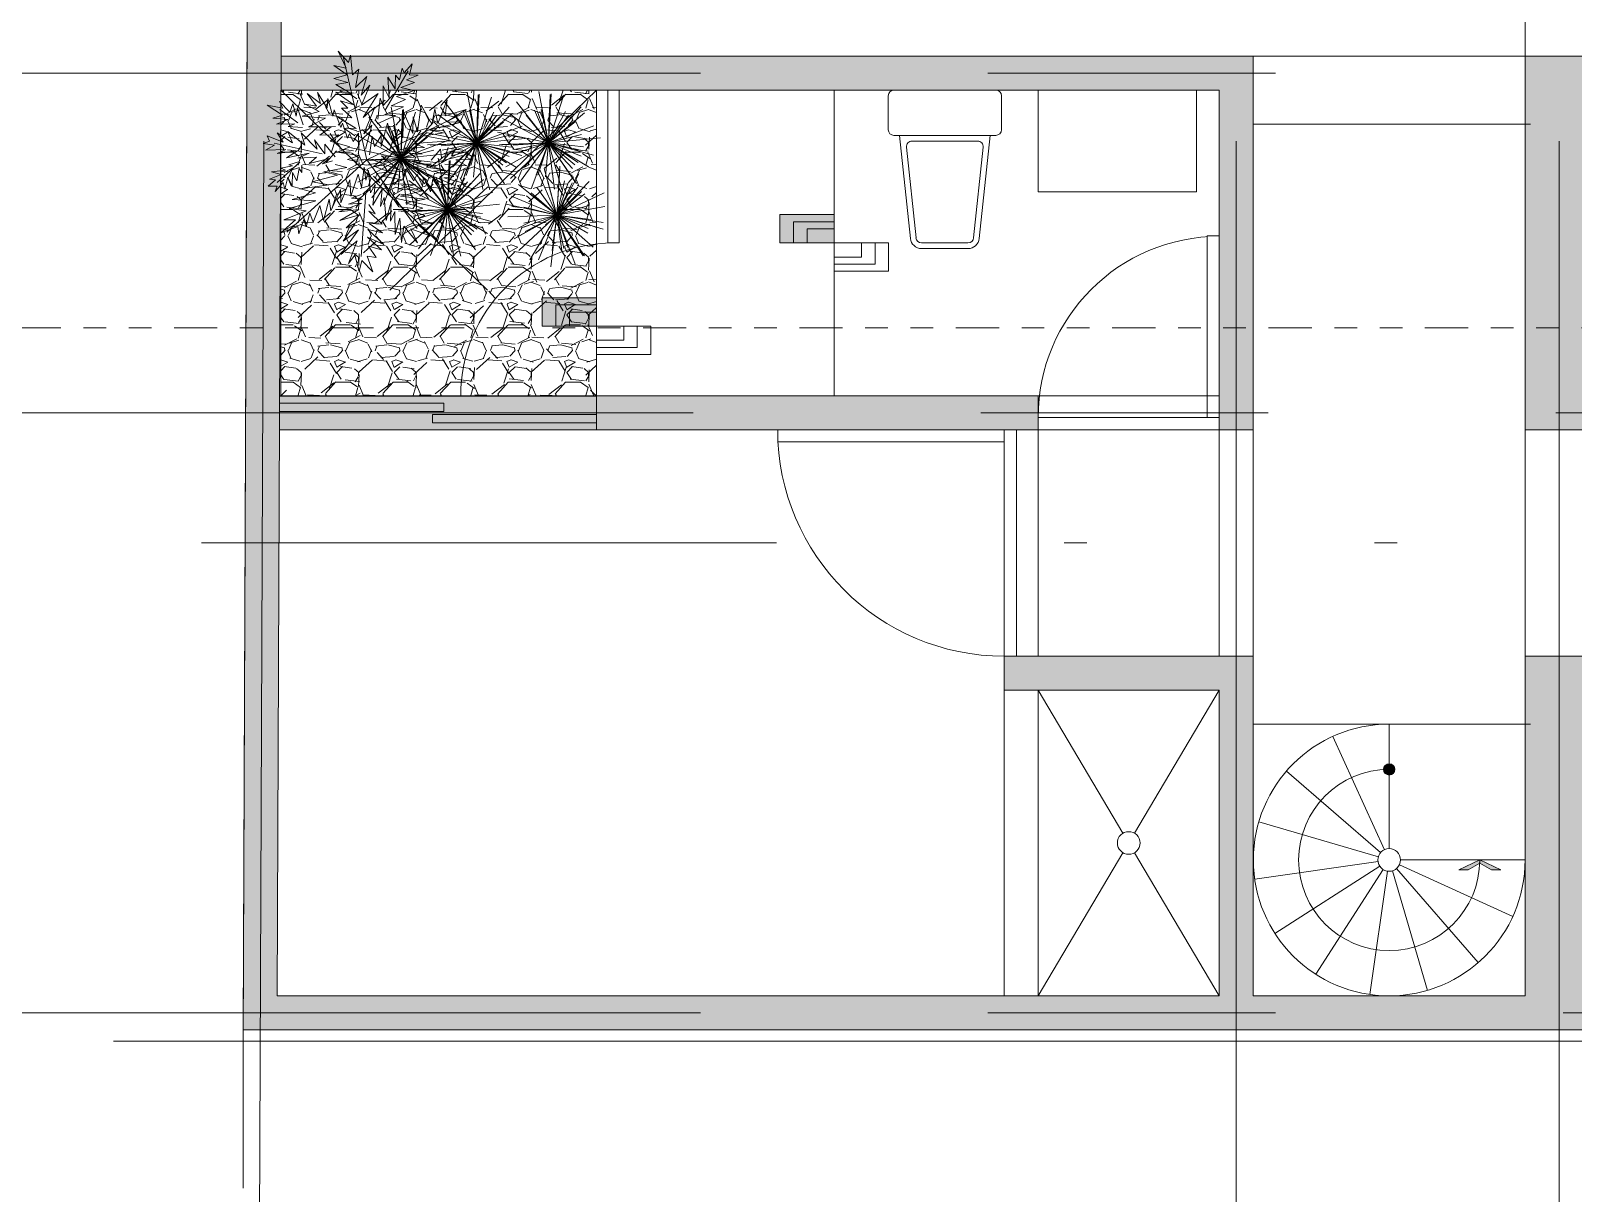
# Model space of a CAD drawing. Header units: metres. Extents: x -54 to 264, y -14 to 31.
# Drawn here: x -0.94 to 5.87, y -0.67 to 4.46 of the extents above; entities that cross this region are included whole.
import ezdxf
from ezdxf.enums import TextEntityAlignment as Align

# ---------------------------------------------------------------- set-up
doc = ezdxf.new("R2010")
doc.units = ezdxf.units.M
doc.header["$LTSCALE"] = 0.001
for name, pattern in [('CENTERX2', [101.6, 63.5, -12.7, 12.7, -12.7]), ('DIVIDEX2', [63.5, 25.4, -12.7, 0, -12.7, 0, -12.7]), ('HIDDENX2', [19.05, 12.7, -6.35])]:
    doc.linetypes.add(name, pattern=pattern)
doc.layers.get('0').update_dxf_attribs({"lineweight": 13, "true_color": 0x000000})
for name, color, linetype, lineweight, true_color in [('JACH-Anotaciones-Cambios deNivelPiso', 7, 'Continuous', 13, 0x000000), ('JACH-Anotaciones-Cambios deNivelPiso @ 0.05', 7, 'Continuous', 13, 0x000000), ('JACH-Anotaciones-Cambios deNivelPiso @ 0.075', 7, 'Continuous', 13, 0x000000), ('JACH-Anotaciones-Cambios deNivelPiso @ 0.1', 7, 'Continuous', 13, 0x000000), ('Jach-Anotaciones-Hatch-Lum100%', 7, 'Continuous', 13, 0x000000), ('Jach-Anotaciones-Hatch-Lum50%', 9, 'Continuous', 13, 0x808080), ('Jach-Anotaciones-Hatch-Lum80%', 250, 'Continuous', 13, 0x333333), ('JACH-Anotaciones-Lineas-CORTE', 7, 'DIVIDEX2', 18, 0x000000), ('JACH-Anotaciones-Lineas-CORTE @ 0.075', 7, 'DIVIDEX2', 18, 0x000000), ('JACH-Anotaciones-Lineas-EJES', 7, 'CENTERX2', 9, 0x666666), ('JACH-Anotaciones-Textos-Lum100%', 7, 'Continuous', 13, 0x000000), ('JACH-Arq-Lineas-Piso', 7, 'Continuous', 13, 0x1a1a1a), ('JACH-Arq-Lineas-Proyeccion', 250, 'HIDDENX2', 13, 0x333333), ('JACH-Arq-Líneas-ProyeccionCerramientos', 7, 'HIDDENX2', 13, 0x000000), ('JACH-Arq-Mobiliario01-', 250, 'Continuous', 9, 0x333333), ('JACH-Arq-Puertas01-', 7, 'Continuous', 13, 0x404040), ('JACH-Arq-Ventanas-BajasyPisoTecho', 7, 'Continuous', 13, 0x404040), ('JACH-ArqPaisaje-Vegetación', 7, 'Continuous', 13, 0x999999)]:
    doc.layers.add(name, color=color, linetype=linetype, lineweight=lineweight, true_color=true_color)
doc.layers.add('JACH-Arq-Muros01-Carga', color=3, linetype='Continuous', lineweight=25)
doc.styles.add('01c-Arial-JACH(3mm)', font='arial.ttf', dxfattribs={"height": 3})

# ---------------------------------------------------------------- blocks, each defined once
blk = doc.blocks.new('A$C274B7A8C')
for p, q in [((0.025, 0.7), (0.475, 0.7)), ((0, 0.525), (0, 0.675)), ((0.5, 0.675), (0.5, 0.525)), ((0.475, 0.5), (0.025, 0.5)), ((0.05, 0.5), (0.0979, 0.0448)), ((0.4021, 0.0448), (0.45, 0.5)), ((0.0807, 0.4474), (0.1228, 0.0474)), ((0.1055, 0.475), (0.3945, 0.475)), ((0.3772, 0.0474), (0.4193, 0.4474)), ((0.1476, 0.025), (0.3524, 0.025)), ((0.1476, 0), (0.3524, 0))]:
    blk.add_line(p, q)
for centre, radius, start, end in [((0.025, 0.675), 0.025, 90, 180), ((0.475, 0.675), 0.025, 0, 90), ((0.025, 0.525), 0.025, 180, 270), ((0.475, 0.525), 0.025, 270, 0), ((0.1055, 0.45), 0.025, 90, 186.00901), ((0.3945, 0.45), 0.025, 353.99099, 90), ((0.1476, 0.05), 0.05, 186.00901, 270), ((0.1476, 0.05), 0.025, 186.00901, 270), ((0.3524, 0.05), 0.025, 270, 353.99099), ((0.3524, 0.05), 0.05, 270, 353.99099)]:
    blk.add_arc(centre, radius, start, end)
blk = doc.blocks.new('*U162')
at = {"lineweight": 0}
blk.add_arc((-1.975, -1), 1, 360, 90, dxfattribs=at)
at = {"layer": 'Jach-Anotaciones-Hatch-Lum50%'}
blk.add_lwpolyline([(-1.975, -1.054), (-0.975, -1.054), (-0.975, -1), (-1.975, -1)], close=True, dxfattribs=at)
at = {"lineweight": 30}
blk.add_wipeout([(-1.921, -1), (-1.921, 0), (-1.975, 0), (-1.975, -1)], dxfattribs=at)
blk.add_lwpolyline([(-1.921, -1), (-1.921, 0), (-1.975, 0), (-1.975, -1)], close=True)
blk = doc.blocks.new('*U73')
at = {"lineweight": 0}
blk.add_arc((-0.075, 0), 0.8, 180, 270, dxfattribs=at)
at = {"layer": 'Jach-Anotaciones-Hatch-Lum50%'}
blk.add_lwpolyline([(-0.021, 0), (-0.021, -0.8), (-0.075, -0.8), (-0.075, 0)], close=True, dxfattribs=at)
at = {"lineweight": 30}
blk.add_wipeout([(-0.075, -0.054), (-0.8774, -0.054), (-0.8774, 0), (-0.075, 0)], dxfattribs=at)
blk.add_lwpolyline([(-0.075, -0.054), (-0.8774, -0.054), (-0.8774, 0), (-0.075, 0)], close=True)
blk = doc.blocks.new('*U163')
at = {"layer": 'JACH-Arq-Lineas-Piso', "lineweight": 0, "ltscale": 100}
blk.add_lwpolyline([(0, -0.275), (0, 0.275)], dxfattribs=at)
blk = doc.blocks.new('*U164')
at = {"layer": 'JACH-Arq-Lineas-Piso', "color": 0, "linetype": 'ByBlock', "lineweight": -2, "transparency": 16777216}
blk.add_blockref('*U163', (5.1505, 1.125), dxfattribs=at)
for p, rotation in [((5.0155, 1.0956), 24.54545454545453), ((4.9049, 1.0128), 49.09090909090908), ((4.8387, 0.8916), 73.63636363636364), ((4.8288, 0.7537), 98.18181818181817), ((4.8771, 0.6243), 122.7272727272727), ((4.9748, 0.5266), 147.2727272727273), ((5.1042, 0.4783), 171.8181818181818), ((5.2421, 0.4882), 196.3636363636363), ((5.3633, 0.5544), 220.9090909090909), ((5.4461, 0.665), 245.4545454545454), ((5.4755, 0.8), 270)]:
    blk.add_blockref('*U163', p, dxfattribs=dict(at, rotation=rotation))
blk = doc.blocks.new('A$Cc30910b3')
at = {"linetype": 'HIDDENX2', "lineweight": 0, "ltscale": 100}
h = blk.add_hatch(color=256, dxfattribs=at)
h.dxf.hatch_style = 1
h.paths.add_polyline_path([(-0.4, 0), (-0.4932, -0.0442), (-0.4511, -0.0442), (-0.4, -0.0147)])
h = blk.add_hatch(color=256, dxfattribs=at)
h.dxf.hatch_style = 1
h.paths.add_polyline_path([(-0.4, 0), (-0.3068, -0.0442), (-0.3489, -0.0442), (-0.4, -0.0147)])
for points in [[(-0.4, 0), (-0.4932, -0.0442), (-0.4511, -0.0442), (-0.4, -0.0147)], [(-0.4, 0), (-0.3068, -0.0442), (-0.3489, -0.0442), (-0.4, -0.0147)]]:
    blk.add_lwpolyline(points, close=True, dxfattribs=at)
at = {"lineweight": 0, "ltscale": 100}
blk.add_arc((0, 0), 0.4, 180, 90, dxfattribs=at)
blk = doc.blocks.new('*U127')
at = {"lineweight": 0, "ltscale": 100}
h = blk.add_hatch(color=256, dxfattribs=at)
h.dxf.hatch_style = 1
h.paths.add_polyline_path([(0, 0), (0, -1.25), (2.4, -1.25), (2.4, 0)])
for points in [[(-2.4, 1.25), (-2.4, 0), (0, 0), (0, 1.25)], [(0, 0), (0, -1.25), (2.4, -1.25), (2.4, 0)]]:
    blk.add_lwpolyline(points, close=True, dxfattribs=at)
blk = doc.blocks.new('*U384')
at = {"layer": 'JACH-Anotaciones-Cambios deNivelPiso @ 0.05', "xscale": 0.05, "yscale": 0.05, "zscale": 0.05, "rotation": 180}
blk.add_blockref('*U127', (2.6105, 3.525), dxfattribs=at)
at = {"layer": 'JACH-Anotaciones-Cambios deNivelPiso @ 0.075', "xscale": 0.075, "yscale": 0.075, "zscale": 0.075, "rotation": 180}
blk.add_blockref('*U127', (2.6105, 3.525), dxfattribs=at)
at = {"layer": 'JACH-Anotaciones-Cambios deNivelPiso @ 0.1', "xscale": 0.1, "yscale": 0.1, "zscale": 0.1, "rotation": 180}
blk.add_blockref('*U127', (2.6105, 3.525), dxfattribs=at)
blk = doc.blocks.new('*U385')
at = {"layer": 'JACH-Anotaciones-Cambios deNivelPiso @ 0.05', "xscale": 0.05, "yscale": 0.05, "zscale": 0.05, "rotation": 180}
blk.add_blockref('*U127', (1.5605, 3.1573), dxfattribs=at)
at = {"layer": 'JACH-Anotaciones-Cambios deNivelPiso @ 0.075', "xscale": 0.075, "yscale": 0.075, "zscale": 0.075, "rotation": 180}
blk.add_blockref('*U127', (1.5605, 3.1573), dxfattribs=at)
at = {"layer": 'JACH-Anotaciones-Cambios deNivelPiso @ 0.1', "xscale": 0.1, "yscale": 0.1, "zscale": 0.1, "rotation": 180}
blk.add_blockref('*U127', (1.5605, 3.1573), dxfattribs=at)
blk = doc.blocks.new('A$C6CAA186E')
at = {"color": 0}
for p, q in [((0.588, 1.732), (0.65, 1.601)), ((0.67, 1.644), (0.588, 1.732)), ((0.686, 1.703), (0.67, 1.644)), ((0.7, 1.547), (0.686, 1.703)), ((0.553, 1.62), (0.658, 1.547)), ((0.65, 1.601), (0.553, 1.62)), ((0.812, 0.88), (0.627, 1.691)), ((0.751, 1.593), (0.7, 1.547)), ((0.723, 1.447), (0.751, 1.593)), ((0.956, 1.271), (1.137, 1.578)), ((1.069, 1.507), (1.09, 1.6)), ((1.09, 1.6), (1.106, 1.562)), ((1.106, 1.562), (1.169, 1.633)), ((1.169, 1.633), (1.148, 1.547)), ((0.658, 1.547), (0.555, 1.519)), ((0.555, 1.519), (0.663, 1.488)), ((0.663, 1.488), (0.569, 1.471)), ((0.569, 1.471), (0.692, 1.398)), ((0.812, 1.535), (0.723, 1.447)), ((0.768, 1.389), (0.812, 1.535)), ((0.836, 1.466), (0.768, 1.389)), ((0.77, 1.309), (0.836, 1.466)), ((0.941, 1.302), (0.941, 1.462)), ((0.941, 1.462), (0.988, 1.366)), ((0.988, 1.366), (0.978, 1.528)), ((0.978, 1.528), (1.035, 1.437)), ((1.035, 1.437), (1.037, 1.544)), ((1.037, 1.544), (1.069, 1.507)), ((1.187, 1.488), (1.081, 1.448)), ((1.217, 1.544), (1.124, 1.508)), ((1.124, 1.508), (1.187, 1.488)), ((1.148, 1.547), (1.217, 1.544)), ((0.128, 1.337), (0.209, 1.255)), ((0.154, 1.285), (0.128, 1.337)), ((0.345, 1.401), (0.417, 1.302)), ((0.448, 1.323), (0.345, 1.401)), ((0.501, 1.286), (0.425, 1.409)), ((0.425, 1.409), (0.448, 1.323)), ((0.506, 1.362), (0.501, 1.286)), ((0.547, 1.224), (0.506, 1.362)), ((0.57, 1.412), (0.711, 1.312)), ((0.692, 1.398), (0.57, 1.412)), ((0.607, 1.343), (0.663, 1.286)), ((0.711, 1.312), (0.607, 1.343)), ((0.901, 1.402), (0.77, 1.309)), ((0.783, 1.213), (0.901, 1.402)), ((0.899, 1.2), (0.918, 1.365)), ((0.918, 1.365), (0.941, 1.302)), ((1.116, 1.354), (1.004, 1.304)), ((1.184, 1.425), (1.046, 1.378)), ((1.046, 1.378), (1.116, 1.354)), ((1.081, 1.448), (1.184, 1.425)), ((1.443, 1.351), (1.371, 1.166)), ((1.428, 1.226), (1.443, 1.351)), ((0.031, 1.31), (0.154, 1.285)), ((0.151, 1.231), (0.031, 1.31)), ((0.076, 1.208), (0.151, 1.231)), ((0.27, 1.17), (0.129, 1.274)), ((0.209, 1.255), (0.233, 1.319)), ((0.233, 1.319), (0.258, 1.222)), ((0.258, 1.222), (0.268, 1.288)), ((0.268, 1.288), (0.313, 1.154)), ((0.439, 1.26), (0.305, 1.223)), ((0.305, 1.223), (0.488, 1.206)), ((0.33, 1.317), (0.439, 1.26)), ((0.417, 1.302), (0.33, 1.317)), ((0.556, 1.273), (0.547, 1.224)), ((0.608, 1.135), (0.556, 1.273)), ((0.585, 1.215), (0.73, 1.127)), ((0.696, 1.211), (0.585, 1.215)), ((0.663, 1.286), (0.615, 1.285)), ((0.615, 1.285), (0.696, 1.211)), ((0.876, 1.294), (0.783, 1.213)), ((0.79, 1.084), (0.876, 1.294)), ((0.812, 0.88), (1.563, 1.24)), ((1.039, 1.229), (0.895, 1.162)), ((1.101, 1.295), (0.953, 1.237)), ((0.953, 1.237), (1.039, 1.229)), ((1.004, 1.304), (1.101, 1.295)), ((1.102, 1.257), (1.095, 1.053)), ((1.175, 1.088), (1.102, 1.257)), ((1.178, 1.217), (1.175, 1.088)), ((1.212, 1.1), (1.178, 1.217)), ((1.239, 1.309), (1.212, 1.1)), ((1.322, 1.161), (1.239, 1.309)), ((1.347, 1.279), (1.322, 1.161)), ((1.371, 1.166), (1.347, 1.279)), ((1.594, 1.274), (1.428, 1.226)), ((1.44, 1.178), (1.594, 1.274)), ((0.194, 1.196), (0.076, 1.208)), ((0.104, 1.16), (0.194, 1.196)), ((0.249, 1.163), (0.104, 1.16)), ((0.229, 1.013), (0.11, 1.091)), ((0.11, 1.091), (0.156, 1.018)), ((0.192, 1.103), (0.229, 1.013)), ((0.326, 0.994), (0.192, 1.103)), ((0.195, 1.141), (0.249, 1.163)), ((0.307, 1.133), (0.195, 1.141)), ((0.297, 1.091), (0.326, 0.994)), ((0.424, 0.965), (0.297, 1.091)), ((0.488, 1.206), (0.355, 1.14)), ((0.355, 1.14), (0.532, 1.138)), ((0.532, 1.138), (0.443, 1.073)), ((0.622, 1.167), (0.608, 1.135)), ((0.662, 1.05), (0.622, 1.167)), ((0.73, 1.127), (0.633, 1.129)), ((0.633, 1.129), (0.72, 1.068)), ((0.747, 1.09), (0.705, 1.024)), ((0.75, 0.976), (0.747, 1.09)), ((0.853, 1.151), (0.79, 1.084)), ((0.803, 0.963), (0.853, 1.151)), ((0.975, 1.168), (0.926, 0.986)), ((1.021, 1.009), (0.975, 1.168)), ((1.062, 1.122), (1.021, 1.009)), ((1.095, 1.053), (1.062, 1.122)), ((1.265, 1.069), (1.414, 1.093)), ((1.298, 1.116), (1.558, 1.176)), ((1.414, 1.093), (1.298, 1.116)), ((1.558, 1.176), (1.44, 1.178)), ((0.048, 1.026), (0, 1.009)), ((0, 1.009), (0.087, 0.996)), ((0.087, 0.996), (0.018, 0.956)), ((0.03, 1.068), (0.048, 1.026)), ((0.156, 1.018), (0.03, 1.068)), ((0.463, 0.928), (0.086, 1.01)), ((0.484, 0.928), (0.401, 1.038)), ((0.401, 1.038), (0.424, 0.965)), ((0.443, 1.073), (0.592, 1.076)), ((0.482, 1.004), (0.484, 0.928)), ((0.564, 0.903), (0.482, 1.004)), ((0.592, 1.076), (0.524, 1.026)), ((0.524, 1.026), (0.68, 0.981)), ((0.68, 0.981), (0.58, 0.941)), ((0.678, 1.088), (0.662, 1.05)), ((0.705, 1.024), (0.678, 1.088)), ((0.855, 1.065), (0.835, 0.919)), ((0.872, 0.985), (0.855, 1.065)), ((0.925, 1.072), (0.872, 0.985)), ((0.926, 0.986), (0.925, 1.072)), ((1.103, 0.973), (1.267, 0.977)), ((1.248, 0.924), (1.103, 0.973)), ((1.183, 1.009), (1.475, 1.029)), ((1.267, 0.977), (1.183, 1.009)), ((1.475, 1.029), (1.265, 1.069)), ((0.018, 0.956), (0.178, 0.96)), ((0.287, 0.861), (0.108, 0.702)), ((0.178, 0.96), (0.109, 0.931)), ((0.109, 0.931), (0.268, 0.951)), ((0.268, 0.951), (0.183, 0.895)), ((0.183, 0.895), (0.359, 0.932)), ((0.812, 0.88), (0.185, 0.312)), ((0.277, 0.865), (0.201, 0.842)), ((0.359, 0.932), (0.27, 0.892)), ((0.27, 0.892), (0.419, 0.9)), ((0.419, 0.9), (0.361, 0.852)), ((0.361, 0.852), (0.516, 0.891)), ((0.516, 0.891), (0.464, 0.848)), ((0.464, 0.848), (0.544, 0.871)), ((0.58, 0.941), (0.755, 0.913)), ((0.755, 0.913), (0.661, 0.884)), ((0.661, 0.884), (0.756, 0.861)), ((0.812, 0.88), (1.207, 0.34)), ((0.853, 0.884), (1.063, 0.802)), ((0.928, 0.911), (1.071, 0.899)), ((1.063, 0.802), (0.928, 0.911)), ((1.011, 0.946), (1.248, 0.924)), ((1.071, 0.899), (1.011, 0.946)), ((1.072, 0.867), (1.244, 0.871)), ((1.244, 0.871), (1.197, 0.847)), ((1.197, 0.847), (1.319, 0.849)), ((1.319, 0.849), (1.281, 0.823)), ((1.318, 0.877), (1.392, 0.965)), ((1.36, 0.861), (1.563, 0.914)), ((1.392, 0.965), (1.398, 0.895)), ((1.398, 0.895), (1.504, 0.956)), ((1.504, 0.956), (1.477, 0.912)), ((1.477, 0.912), (1.615, 0.948)), ((1.629, 0.883), (1.511, 0.881)), ((1.511, 0.881), (1.597, 0.834)), ((1.615, 0.948), (1.591, 0.904)), ((1.591, 0.904), (1.629, 0.883)), ((0.14, 0.765), (0.048, 0.728)), ((0.048, 0.728), (0.097, 0.722)), ((0.175, 0.8), (0.064, 0.787)), ((0.064, 0.787), (0.14, 0.765)), ((0.229, 0.832), (0.139, 0.814)), ((0.139, 0.814), (0.175, 0.8)), ((0.168, 0.65), (0.193, 0.745)), ((0.193, 0.745), (0.226, 0.677)), ((0.201, 0.842), (0.229, 0.832)), ((0.226, 0.677), (0.23, 0.78)), ((0.23, 0.78), (0.263, 0.715)), ((0.263, 0.715), (0.282, 0.813)), ((0.282, 0.813), (0.304, 0.781)), ((0.304, 0.781), (0.302, 0.838)), ((0.584, 0.76), (0.385, 0.707)), ((0.656, 0.821), (0.476, 0.785)), ((0.476, 0.785), (0.584, 0.76)), ((0.565, 0.844), (0.656, 0.821)), ((0.688, 0.596), (0.744, 0.768)), ((0.744, 0.768), (0.771, 0.663)), ((0.771, 0.663), (0.791, 0.823)), ((0.791, 0.823), (0.804, 0.721)), ((0.804, 0.721), (0.827, 0.797)), ((0.827, 0.797), (0.842, 0.62)), ((0.875, 0.829), (0.94, 0.837)), ((1.021, 0.774), (0.875, 0.829)), ((0.925, 0.751), (1.021, 0.774)), ((1.096, 0.723), (0.925, 0.751)), ((1.102, 0.754), (1.094, 0.813)), ((1.122, 0.809), (1.102, 0.754)), ((1.183, 0.714), (1.122, 0.809)), ((1.132, 0.835), (1.505, 0.679)), ((1.209, 0.767), (1.183, 0.714)), ((1.249, 0.673), (1.209, 0.767)), ((1.258, 0.743), (1.249, 0.673)), ((1.313, 0.63), (1.258, 0.743)), ((1.281, 0.823), (1.427, 0.799)), ((1.332, 0.728), (1.313, 0.63)), ((1.392, 0.643), (1.332, 0.728)), ((1.427, 0.799), (1.337, 0.791)), ((1.337, 0.791), (1.497, 0.748)), ((1.497, 0.748), (1.418, 0.74)), ((1.418, 0.74), (1.596, 0.691)), ((1.597, 0.834), (1.426, 0.847)), ((0.097, 0.722), (0.039, 0.673)), ((0.039, 0.673), (0.108, 0.674)), ((0.094, 0.632), (0.156, 0.703)), ((0.108, 0.674), (0.094, 0.632)), ((0.156, 0.703), (0.168, 0.65)), ((0.41, 0.622), (0.228, 0.569)), ((0.514, 0.683), (0.292, 0.653)), ((0.292, 0.653), (0.41, 0.622)), ((0.385, 0.707), (0.514, 0.683)), ((0.531, 0.481), (0.607, 0.647)), ((0.607, 0.647), (0.61, 0.542)), ((0.61, 0.542), (0.679, 0.724)), ((0.679, 0.724), (0.688, 0.596)), ((0.768, 0.608), (0.693, 0.579)), ((0.806, 0.62), (0.768, 0.122)), ((0.842, 0.62), (0.878, 0.686)), ((0.878, 0.686), (0.86, 0.524)), ((0.86, 0.524), (0.934, 0.65)), ((0.934, 0.65), (0.92, 0.515)), ((1.002, 0.693), (1.096, 0.723)), ((1.194, 0.687), (1.002, 0.693)), ((1.062, 0.652), (1.194, 0.687)), ((1.26, 0.64), (1.062, 0.652)), ((1.078, 0.594), (1.26, 0.64)), ((1.408, 0.691), (1.392, 0.643)), ((1.479, 0.613), (1.408, 0.691)), ((1.457, 0.661), (1.479, 0.613)), ((1.576, 0.626), (1.457, 0.661)), ((1.596, 0.691), (1.526, 0.679)), ((1.526, 0.679), (1.576, 0.626)), ((0.412, 0.559), (0.204, 0.499)), ((0.204, 0.499), (0.337, 0.481)), ((0.228, 0.569), (0.412, 0.559)), ((0.392, 0.392), (0.444, 0.521)), ((0.444, 0.521), (0.474, 0.404)), ((0.474, 0.404), (0.516, 0.571)), ((0.516, 0.571), (0.531, 0.481)), ((0.774, 0.539), (0.594, 0.472)), ((0.594, 0.472), (0.75, 0.49)), ((0.75, 0.49), (0.602, 0.403)), ((0.78, 0.571), (0.669, 0.533)), ((0.669, 0.533), (0.774, 0.539)), ((0.693, 0.579), (0.78, 0.571)), ((0.879, 0.455), (0.829, 0.53)), ((0.92, 0.515), (0.95, 0.585)), ((0.95, 0.585), (0.964, 0.404)), ((0.964, 0.404), (1.005, 0.55)), ((1.005, 0.55), (0.998, 0.399)), ((1.272, 0.571), (1.078, 0.594)), ((1.117, 0.542), (1.272, 0.571)), ((1.252, 0.501), (1.117, 0.542)), ((1.171, 0.478), (1.252, 0.501)), ((0.253, 0.41), (0.139, 0.307)), ((0.337, 0.481), (0.162, 0.408)), ((0.162, 0.408), (0.253, 0.41)), ((0.278, 0.299), (0.318, 0.411)), ((0.318, 0.411), (0.336, 0.353)), ((0.336, 0.353), (0.365, 0.461)), ((0.365, 0.461), (0.392, 0.392)), ((0.602, 0.403), (0.755, 0.448)), ((0.718, 0.378), (0.627, 0.241)), ((0.755, 0.448), (0.65, 0.345)), ((0.65, 0.345), (0.718, 0.378)), ((0.933, 0.376), (0.83, 0.477)), ((0.83, 0.477), (0.879, 0.455)), ((0.832, 0.38), (0.933, 0.376)), ((0.935, 0.307), (0.832, 0.38)), ((0.998, 0.399), (1.032, 0.475)), ((1.032, 0.475), (1.036, 0.294)), ((1.036, 0.294), (1.071, 0.423)), ((1.071, 0.423), (1.086, 0.23)), ((1.268, 0.442), (1.171, 0.478)), ((1.21, 0.42), (1.268, 0.442)), ((1.329, 0.38), (1.21, 0.42)), ((1.217, 0.372), (1.329, 0.38)), ((1.31, 0.283), (1.217, 0.372)), ((0.139, 0.307), (0.271, 0.358)), ((0.271, 0.358), (0.278, 0.299)), ((0.747, 0.33), (0.608, 0.136)), ((0.608, 0.136), (0.738, 0.244)), ((0.627, 0.241), (0.747, 0.33)), ((0.738, 0.244), (0.668, 0.067)), ((0.817, 0.273), (0.947, 0.216)), ((0.927, 0.174), (0.817, 0.273)), ((0.822, 0.332), (0.935, 0.307)), ((0.947, 0.216), (0.822, 0.332)), ((1.086, 0.23), (1.104, 0.359)), ((1.104, 0.359), (1.21, 0.228)), ((1.159, 0.339), (1.31, 0.283)), ((1.21, 0.228), (1.159, 0.339)), ((0.668, 0.067), (0.719, 0.132)), ((0.719, 0.132), (0.754, 0.004)), ((0.861, 0), (0.816, 0.123)), ((0.816, 0.123), (0.886, 0.114)), ((0.825, 0.203), (0.927, 0.174)), ((0.886, 0.114), (0.825, 0.203)), ((0.754, 0.004), (0.773, 0.091)), ((0.773, 0.091), (0.861, 0))]:
    blk.add_line(p, q, dxfattribs=at)
blk = doc.blocks.new('A$C0CBA77EA')
for p, q in [((0.9574, 2.5296), (0.7864, 2.7609)), ((0.9574, 2.5296), (0.854, 2.78)), ((0.9574, 2.5296), (1.0492, 2.8022)), ((0.9574, 2.5296), (0.9796, 2.7996)), ((0.9574, 2.5296), (0.9768, 2.7863)), ((0.9574, 2.5296), (1.1201, 2.7668)), ((0.9574, 2.5296), (0.9668, 2.726)), ((0.9574, 2.5296), (0.7166, 2.6537)), ((0.9574, 2.5296), (0.7596, 2.7147)), ((0.9574, 2.5296), (0.8415, 2.6785)), ((0.9574, 2.5296), (0.9222, 2.715)), ((0.9574, 2.5296), (0.9424, 2.7225)), ((0.9574, 2.5296), (1.141, 2.7242)), ((0.9574, 2.5296), (1.2037, 2.6782)), ((0.6479, 2.3058), (0.5444, 2.5562)), ((0.6479, 2.3058), (0.7396, 2.5785)), ((0.6479, 2.3058), (0.6701, 2.5758)), ((0.6479, 2.3058), (0.6672, 2.5625)), ((0.9574, 2.5296), (0.7727, 2.5682)), ((0.9574, 2.5296), (0.7868, 2.6083)), ((0.9574, 2.5296), (0.7903, 2.6172)), ((0.9574, 2.5296), (1.1238, 2.6343)), ((0.9574, 2.5296), (1.1461, 2.5849)), ((0.9574, 2.5296), (1.1407, 2.571)), ((0.6479, 2.3058), (0.4501, 2.491)), ((0.6479, 2.3058), (0.4768, 2.5371)), ((0.6479, 2.3058), (0.6127, 2.4912)), ((0.6479, 2.3058), (0.6328, 2.4988)), ((0.6479, 2.3058), (0.8106, 2.5431)), ((0.6479, 2.3058), (0.6573, 2.5022)), ((0.6479, 2.3058), (0.8314, 2.5004)), ((0.9574, 2.5296), (0.6933, 2.487)), ((0.9574, 2.5296), (0.7, 2.5266)), ((0.9574, 2.5296), (0.7178, 2.4031)), ((0.9574, 2.5296), (0.7297, 2.4094)), ((0.9574, 2.5296), (0.7665, 2.4978)), ((0.9574, 2.5296), (0.7999, 2.326)), ((0.9574, 2.5296), (0.802, 2.4142)), ((0.9574, 2.5296), (0.82, 2.4002)), ((0.9574, 2.5296), (0.8304, 2.3795)), ((0.9574, 2.5296), (0.8615, 2.2907)), ((0.9574, 2.5296), (0.8637, 2.3602)), ((0.9574, 2.5296), (0.8938, 2.3527)), ((0.9574, 2.5296), (0.9135, 2.3411)), ((0.9574, 2.5296), (0.9522, 2.242)), ((0.9574, 2.5296), (1.2444, 2.5494)), ((0.9574, 2.5296), (1.1452, 2.5485)), ((0.9574, 2.5296), (1.1339, 2.3286)), ((0.9574, 2.5296), (0.9815, 2.3432)), ((0.9574, 2.5296), (1.0984, 2.3142)), ((0.9574, 2.5296), (1.0868, 2.3857)), ((0.9574, 2.5296), (1.0228, 2.2702)), ((0.9574, 2.5296), (1.2013, 2.4197)), ((0.9574, 2.5296), (1.0565, 2.3699)), ((0.9574, 2.5296), (1.0963, 2.403)), ((0.9574, 2.5296), (1.2245, 2.484)), ((0.9574, 2.5296), (1.152, 2.5018)), ((0.9574, 2.5296), (1.1179, 2.4161)), ((0.9574, 2.5296), (1.222, 2.4904)), ((0.6479, 2.3058), (0.407, 2.4299)), ((0.6479, 2.3058), (0.4772, 2.3846)), ((0.6479, 2.3058), (0.4807, 2.3934)), ((0.6479, 2.3058), (0.532, 2.4547)), ((0.6479, 2.3058), (0.8942, 2.4544)), ((0.6479, 2.3058), (0.8143, 2.4105)), ((0.6479, 2.3058), (0.3838, 2.2633)), ((0.6479, 2.3058), (0.3905, 2.3028)), ((0.6479, 2.3058), (0.4083, 2.1794)), ((0.6479, 2.3058), (0.4202, 2.1857)), ((0.6479, 2.3058), (0.457, 2.2741)), ((0.6479, 2.3058), (0.4632, 2.3445)), ((0.6479, 2.3058), (0.4903, 2.1022)), ((0.6479, 2.3058), (0.4925, 2.1905)), ((0.6479, 2.3058), (0.5105, 2.1765)), ((0.6479, 2.3058), (0.5208, 2.1558)), ((0.6479, 2.3058), (0.5519, 2.067)), ((0.6479, 2.3058), (0.5542, 2.1365)), ((0.6479, 2.3058), (0.5843, 2.129)), ((0.6479, 2.3058), (0.604, 2.1173)), ((0.6479, 2.3058), (0.6427, 2.0182)), ((0.6479, 2.3058), (0.8365, 2.3611)), ((0.6479, 2.3058), (0.8312, 2.3473)), ((0.6479, 2.3058), (0.9348, 2.3257)), ((0.6479, 2.3058), (0.8356, 2.3248)), ((0.6479, 2.3058), (0.9149, 2.2602)), ((0.6479, 2.3058), (0.8425, 2.2781)), ((0.6479, 2.3058), (0.9125, 2.2667)), ((0.6479, 2.3058), (0.8918, 2.1959)), ((0.6479, 2.3058), (0.8244, 2.1048)), ((0.6479, 2.3058), (0.672, 2.1195)), ((0.6479, 2.3058), (0.7888, 2.0904)), ((0.6479, 2.3058), (0.7773, 2.1619)), ((0.6479, 2.3058), (0.8084, 2.1923)), ((0.6479, 2.3058), (0.7132, 2.0464)), ((0.6479, 2.3058), (0.7469, 2.1461)), ((0.6479, 2.3058), (0.7868, 2.1792)), ((0.9919, 2.104), (0.8208, 2.3352)), ((0.9919, 2.104), (0.8884, 2.3544)), ((0.9919, 2.104), (1.0836, 2.3766)), ((0.9919, 2.104), (1.0141, 2.374)), ((0.9919, 2.104), (1.0113, 2.3607)), ((0.9919, 2.104), (1.1546, 2.3412)), ((0.9919, 2.104), (1.0013, 2.3003)), ((0.9919, 2.104), (0.751, 2.228)), ((0.9919, 2.104), (0.7941, 2.2891)), ((0.9919, 2.104), (0.876, 2.2529)), ((0.9919, 2.104), (0.9567, 2.2893)), ((0.9919, 2.104), (0.9768, 2.2969)), ((0.9919, 2.104), (1.1754, 2.2985)), ((0.9919, 2.104), (1.2382, 2.2526)), ((0.9919, 2.104), (0.8072, 2.1426)), ((0.9919, 2.104), (0.8212, 2.1827)), ((0.9919, 2.104), (0.8247, 2.1915)), ((0.9919, 2.104), (1.1583, 2.2087)), ((0.9919, 2.104), (1.1805, 2.1593)), ((0.9919, 2.104), (1.1752, 2.1454)), ((0.9919, 2.104), (0.7278, 2.0614)), ((0.9919, 2.104), (0.7345, 2.1009)), ((0.9919, 2.104), (0.7523, 1.9775)), ((0.9919, 2.104), (0.7642, 1.9838)), ((0.9919, 2.104), (0.801, 2.0722)), ((0.9919, 2.104), (0.8343, 1.9004)), ((0.9919, 2.104), (0.8365, 1.9886)), ((0.9919, 2.104), (0.8545, 1.9746)), ((0.9919, 2.104), (0.8648, 1.9539)), ((0.9919, 2.104), (0.8959, 1.8651)), ((0.9919, 2.104), (0.8982, 1.9346)), ((0.9919, 2.104), (0.9283, 1.9271)), ((0.9919, 2.104), (0.948, 1.9155)), ((0.9919, 2.104), (0.9867, 1.8164)), ((0.9919, 2.104), (1.2788, 2.1238)), ((0.9919, 2.104), (1.1796, 2.1229)), ((0.9919, 2.104), (1.0909, 1.9443)), ((0.9919, 2.104), (1.0572, 1.8446)), ((0.9919, 2.104), (1.1213, 1.9601)), ((0.9919, 2.104), (1.1328, 1.8886)), ((0.9919, 2.104), (1.016, 1.9176)), ((0.9919, 2.104), (1.2565, 2.0648)), ((0.9919, 2.104), (1.1308, 1.9774)), ((0.9919, 2.104), (1.2358, 1.994)), ((0.9919, 2.104), (1.1524, 1.9905)), ((0.9919, 2.104), (1.1684, 1.903)), ((0.9919, 2.104), (1.1865, 2.0762)), ((0.9919, 2.104), (1.2589, 2.0584)), ((0.5464, 1.7099), (0.4435, 1.9605)), ((0.5464, 1.7099), (0.6394, 1.9822)), ((0.5464, 1.7099), (0.5692, 1.9799)), ((0.948, 1.7098), (0.8446, 1.9602)), ((0.948, 1.7098), (1.0397, 1.9824)), ((0.948, 1.7098), (0.9702, 1.9798)), ((0.948, 1.7098), (0.9674, 1.9665)), ((0.5464, 1.7099), (0.3195, 1.8867)), ((0.5464, 1.7099), (0.3764, 1.942)), ((0.5464, 1.7099), (0.4502, 1.9487)), ((0.5464, 1.7099), (0.478, 1.8943)), ((0.5464, 1.7099), (0.5023, 1.8984)), ((0.5464, 1.7099), (0.5238, 1.8973)), ((0.5464, 1.7099), (0.6789, 1.9463)), ((0.5464, 1.7099), (0.7384, 1.9012)), ((0.5464, 1.7099), (0.6118, 1.887)), ((0.948, 1.7098), (0.7502, 1.8949)), ((0.948, 1.7098), (0.777, 1.9411)), ((0.948, 1.7098), (0.9128, 1.8952)), ((0.948, 1.7098), (0.933, 1.9027)), ((0.948, 1.7098), (1.1107, 1.947)), ((0.948, 1.7098), (0.9574, 1.9061)), ((0.948, 1.7098), (1.1316, 1.9043)), ((0.5464, 1.7099), (0.3125, 1.8398)), ((0.5464, 1.7099), (0.6792, 1.844)), ((0.5464, 1.7099), (0.6852, 1.8367)), ((0.5464, 1.7099), (0.7108, 1.8027)), ((0.948, 1.7098), (0.7072, 1.8339)), ((0.948, 1.7098), (0.7774, 1.7885)), ((0.948, 1.7098), (0.7809, 1.7974)), ((0.948, 1.7098), (0.8321, 1.8587)), ((0.948, 1.7098), (1.1943, 1.8584)), ((0.948, 1.7098), (1.1144, 1.8145)), ((0.5464, 1.7099), (0.2667, 1.777)), ((0.5464, 1.7099), (0.2669, 1.6419)), ((0.5464, 1.7099), (0.3057, 1.5856)), ((0.5464, 1.7099), (0.3061, 1.5925)), ((0.5464, 1.7099), (0.3473, 1.5313)), ((0.5464, 1.7099), (0.3499, 1.7055)), ((0.5464, 1.7099), (0.3561, 1.7593)), ((0.5464, 1.7099), (0.3592, 1.6939)), ((0.5464, 1.7099), (0.3618, 1.6711)), ((0.5464, 1.7099), (0.3693, 1.6245)), ((0.5464, 1.7099), (0.4278, 1.5532)), ((0.5464, 1.7099), (0.4391, 1.4649)), ((0.5464, 1.7099), (0.4524, 1.5472)), ((0.5464, 1.7099), (0.4667, 1.5336)), ((0.5464, 1.7099), (0.4773, 1.462)), ((0.5464, 1.7099), (0.5004, 1.5277)), ((0.5464, 1.7099), (0.7927, 1.785)), ((0.5464, 1.7099), (0.811, 1.7494)), ((0.5464, 1.7099), (0.738, 1.7375)), ((0.5464, 1.7099), (0.7129, 1.6054)), ((0.5464, 1.7099), (0.7998, 1.6644)), ((0.5464, 1.7099), (0.7295, 1.6471)), ((0.5464, 1.7099), (0.7165, 1.6283)), ((0.5464, 1.7099), (0.8131, 1.662)), ((0.5464, 1.7099), (0.5799, 1.525)), ((0.5464, 1.7099), (0.5627, 1.4429)), ((0.5464, 1.7099), (0.6385, 1.4374)), ((0.5464, 1.7099), (0.6606, 1.5607)), ((0.5464, 1.7099), (0.7582, 1.5636)), ((0.5464, 1.7099), (0.7102, 1.5114)), ((0.5464, 1.7099), (0.687, 1.5769)), ((0.5464, 1.7099), (0.6454, 1.5436)), ((0.948, 1.7098), (0.6839, 1.6672)), ((0.948, 1.7098), (0.6906, 1.7067)), ((0.948, 1.7098), (0.7084, 1.5833)), ((0.948, 1.7098), (0.7203, 1.5896)), ((0.948, 1.7098), (0.7571, 1.678)), ((0.948, 1.7098), (0.7633, 1.7484)), ((0.948, 1.7098), (0.7905, 1.5062)), ((0.948, 1.7098), (0.7926, 1.5944)), ((0.948, 1.7098), (0.8106, 1.5804)), ((0.948, 1.7098), (0.821, 1.5597)), ((0.948, 1.7098), (0.852, 1.4709)), ((0.948, 1.7098), (0.8543, 1.5404)), ((0.948, 1.7098), (0.8844, 1.5329)), ((0.948, 1.7098), (0.9041, 1.5213)), ((0.948, 1.7098), (0.9428, 1.4222)), ((0.948, 1.7098), (1.1367, 1.7651)), ((0.948, 1.7098), (1.1313, 1.7512)), ((0.948, 1.7098), (1.235, 1.7296)), ((0.948, 1.7098), (1.1357, 1.7287)), ((0.948, 1.7098), (1.2126, 1.6706)), ((0.948, 1.7098), (1.0869, 1.5832)), ((0.948, 1.7098), (1.0471, 1.5501)), ((0.948, 1.7098), (1.1919, 1.5998)), ((0.948, 1.7098), (1.0134, 1.4504)), ((0.948, 1.7098), (1.1085, 1.5963)), ((0.948, 1.7098), (1.0774, 1.5659)), ((0.948, 1.7098), (1.089, 1.4944)), ((0.948, 1.7098), (0.9721, 1.5234)), ((0.948, 1.7098), (1.1245, 1.5088)), ((0.948, 1.7098), (1.1426, 1.682)), ((0.948, 1.7098), (1.215, 1.6642))]:
    blk.add_line(p, q)
blk = doc.blocks.new('*U191')
at = {"linetype": 'DIVIDEX2', "lineweight": 0, "ltscale": 100}
blk.add_lwpolyline([(-772.495, 0), (-631.25, 0)], dxfattribs=at)
at = {"lineweight": 0, "ltscale": 100, "style": '01c-Arial-JACH(3mm)'}
for tag, p in [('JACH-SECCIONMURO', (-777.995, 2.109)), ('NO.DEPLANO', (-777.995, -1.994))]:
    blk.add_attdef(tag, text='', height=3, dxfattribs=at).set_placement(p, align=Align.MIDDLE_CENTER)

msp = doc.modelspace()

# ---------------------------------------------------------------- hatches: boundary and pattern name
at = {"layer": 'Jach-Anotaciones-Hatch-Lum100%', "lineweight": 0, "ltscale": 100}
h = msp.add_hatch(color=256, dxfattribs=at)
h.dxf.hatch_style = 1
edge = h.paths.add_edge_path()
edge.add_arc((5.0609, 1.2), 0.025, 0, 360)
at = {"layer": 'Jach-Anotaciones-Hatch-Lum50%'}
h = msp.add_hatch(dxfattribs=at)
h.set_pattern_fill('GRAVEL', color=256, scale=0.01)
h.paths.add_polyline_path([(0.1666, 4.2), (1.5605, 4.2), (1.5605, 2.85), (0.1666, 2.85)])
at = {"layer": 'Jach-Anotaciones-Hatch-Lum50%', "ltscale": 100}
h = msp.add_hatch(color=256, dxfattribs=at)
h.dxf.hatch_style = 1
h.paths.add_polyline_path([(0.1609, 2.8489), (1.5605, 2.8489), (1.5605, 2.6989), (0.1609, 2.6989)])

# ---------------------------------------------------------------- linework, layer by layer
at = {"layer": 'JACH-Anotaciones-Lineas-EJES', "ltscale": 100}
for points in [[(0.0657, -2.375), (0.1772, 26.0285)], [(4.3856, -2.375), (4.3856, 25.9502)], [(5.8109, -2.375), (5.8109, 25.9502)], [(-4.3309, 4.275), (5.8109, 4.275)], [(-4.3309, 0.125), (52.1472, 0.125)]]:
    msp.add_lwpolyline(points, dxfattribs=at)
at = {"layer": 'JACH-Anotaciones-Textos-Lum100%', "lineweight": 0, "ltscale": 100}
for points in [[(3.5105, 1.55), (3.885, 0.918)], [(3.936, 0.918), (4.3105, 1.55)], [(3.885, 0.832), (3.5105, 0.2)], [(3.936, 0.832), (4.3105, 0.2)]]:
    msp.add_lwpolyline(points, dxfattribs=at)
at = {"layer": 'JACH-Anotaciones-Textos-Lum100%', "ltscale": 100}
msp.add_lwpolyline([(-0.5729, 0), (0, 0), (0, -0.6497)], dxfattribs=at)
at = {"layer": 'JACH-Anotaciones-Textos-Lum100%', "lineweight": 0, "ltscale": 100}
for centre, radius in [((5.0609, 1.2), 0.025), ((3.9105, 0.875), 0.05)]:
    msp.add_circle(centre, radius, dxfattribs=at)
at = {"layer": 'JACH-Arq-Lineas-Piso', "ltscale": 100}
msp.add_lwpolyline([(0.085, 21.6541), (44.72, 21.4985), (44.6706, 0), (0, 0)], close=True, dxfattribs=at)
at = {"layer": 'JACH-Arq-Lineas-Piso', "lineweight": 0, "ltscale": 100}
for points in [[(5.6609, 21.4348), (5.9609, 21.4337), (5.9609, 4.35), (5.6609, 4.35)], [(0.1666, 4.2), (1.5605, 4.2), (1.5605, 2.85), (0.1666, 2.85)]]:
    msp.add_lwpolyline(points, close=True, dxfattribs=at)
at = {"layer": 'JACH-Arq-Lineas-Piso', "lineweight": 0}
for points in [[(5.9609, 2.7), (5.6609, 2.7), (5.6609, 4.35), (5.9609, 4.35)], [(0.1609, 2.8489), (1.5605, 2.8489), (1.5605, 2.6989), (0.1609, 2.6989)]]:
    msp.add_lwpolyline(points, close=True, dxfattribs=at)
at = {"layer": 'JACH-Arq-Lineas-Piso', "lineweight": 0, "ltscale": 100}
msp.add_circle((5.0609, 0.8), 0.05, dxfattribs=at)
at = {"layer": 'JACH-Arq-Lineas-Proyeccion', "lineweight": 0, "ltscale": 100}
for points in [[(0.1671, 4.35), (0.1671, 4.2012)], [(0.1666, 4.2), (1.5605, 2.8489)], [(1.5605, 4.2), (0.1666, 2.85)], [(4.4605, 1.4), (5.6855, 1.4)], [(4.4605, 1.4), (5.6855, 1.4)]]:
    msp.add_lwpolyline(points, dxfattribs=at)
at = {"layer": 'JACH-Arq-Líneas-ProyeccionCerramientos', "lineweight": 0, "ltscale": 100}
for points in [[(4.4605, 4.35), (5.6855, 4.35)], [(4.4605, 4.05), (5.6855, 4.05)], [(4.4605, 2.7), (4.4605, 1.7)], [(5.6609, 2.7), (5.6609, 1.7)]]:
    msp.add_lwpolyline(points, dxfattribs=at)
at = {"layer": 'JACH-Arq-Mobiliario01-', "lineweight": 0, "ltscale": 100}
msp.add_lwpolyline([(5.9609, 2.7), (5.6609, 2.7), (5.6609, 4.35), (5.9609, 4.35)], close=True, dxfattribs=at)
msp.add_circle((5.0609, 0.8), 0.05, dxfattribs=at)
msp.add_arc((5.0609, 0.8), 0.6, 90, 360, dxfattribs=at)
at = {"layer": 'JACH-Arq-Muros01-Carga', "lineweight": 0, "ltscale": 100}
for points in [[(1.5605, 2.85), (2.6105, 2.85), (2.6105, 4.2), (1.5605, 4.2)], [(0.1609, 2.85), (3.5105, 2.85), (3.5105, 2.7), (0.1609, 2.7)], [(3.3605, 1.55), (3.5105, 1.55), (3.5105, 0.2), (3.3605, 0.2)]]:
    msp.add_lwpolyline(points, close=True, dxfattribs=at)
at = {"layer": 'JACH-Arq-Puertas01-', "lineweight": 0, "ltscale": 100}
for points in [[(1.6105, 4.2), (1.6605, 4.2), (1.6605, 3.525), (1.6105, 3.525)], [(3.5105, 4.2), (4.2105, 4.2), (4.2105, 3.75), (3.5105, 3.75)]]:
    msp.add_lwpolyline(points, close=True, dxfattribs=at)
msp.add_arc((1.6355, 2.85), 0.675, 90, 180, dxfattribs=at)
at = {"layer": 'JACH-Arq-Ventanas-BajasyPisoTecho', "lineweight": 0, "ltscale": 100}
for p, q in [((1.5605, 2.7676), (0.8358, 2.7676)), ((0.8358, 2.7676), (0.8358, 2.7489)), ((0.8358, 2.7301), (0.8358, 2.7489)), ((1.5605, 2.7301), (0.8358, 2.7301)), ((1.5605, 2.7676), (1.5605, 2.7489)), ((1.5605, 2.7301), (1.5605, 2.7489))]:
    msp.add_line(p, q, dxfattribs=at)
msp.add_lwpolyline([(0.8858, 2.8176), (0.1611, 2.8176), (0.1609, 2.7801), (0.8858, 2.7801)], close=True, dxfattribs=at)

# ---------------------------------------------------------------- block references
at = {"layer": 'JACH-Anotaciones-Cambios deNivelPiso', "lineweight": 0}
for name in ['*U384', '*U385']:
    msp.add_blockref(name, (0, 0), dxfattribs=at)
at = {"layer": 'JACH-Anotaciones-Textos-Lum100%', "ltscale": 100, "xscale": -1}
msp.add_blockref('A$Cc30910b3', (5.0609, 0.8), dxfattribs=at)
at = {"layer": 'JACH-Arq-Lineas-Piso', "lineweight": 0}
msp.add_blockref('*U164', (-0.0896, 0), dxfattribs=at)
at = {"layer": 'JACH-Arq-Mobiliario01-', "ltscale": 100, "xscale": -1, "rotation": 359.9798579888547}
msp.add_blockref('A$C274B7A8C', (3.3484, 3.4999), dxfattribs=at)
at = {"layer": 'JACH-ArqPaisaje-Vegetación', "xscale": 0.5625, "yscale": 0.5625, "zscale": 0.5625}
msp.add_blockref('A$C6CAA186E', (0.0888, 3.3968), dxfattribs=at)
at = {"layer": 'JACH-ArqPaisaje-Vegetación', "xscale": 0.8000000000000002, "yscale": 0.8000000000000002, "zscale": 0.8000000000000002, "rotation": 96.66180327058086}
msp.add_blockref('A$C0CBA77EA', (2.7952, 3.3721), dxfattribs=at)

# ---------------------------------------------------------------- next in the draw order: block references
at = {"layer": 'JACH-Arq-Puertas01-', "ltscale": 100, "rotation": 270}
msp.add_blockref('*U73', (4.3105, 2.679), dxfattribs=at)
at = {"layer": 'JACH-Arq-Puertas01-', "ltscale": 100, "xscale": -1, "rotation": 90}
msp.add_blockref('*U162', (2.3605, 0.725), dxfattribs=at)

# ---------------------------------------------------------------- next in the draw order: hatches: boundary and pattern name
at = {"layer": 'Jach-Anotaciones-Hatch-Lum80%', "ltscale": 100}
h = msp.add_hatch(color=256, dxfattribs=at)
h.paths.add_polyline_path([(0.1665, 4.2001), (0.1508, 0.2), (4.3105, 0.2), (4.3105, 1.55), (3.3605, 1.55), (3.3605, 1.7), (4.4605, 1.7), (4.4605, 0.2), (5.6609, 0.2), (5.6609, 1.7), (5.9609, 1.7), (5.9609, 0.05), (0.0002, 0.05), (0.0848, 21.6041), (6.0113, 21.5837), (6.0109, 21.4335), (0.2342, 21.4536), (0.1671, 4.35), (4.4605, 4.35), (4.4605, 2.7), (4.3105, 2.7), (4.3105, 4.2), (0.1666, 4.2)])
h.paths.add_polyline_path([(5.9609, 2.7), (5.6609, 2.7), (5.6609, 4.35), (5.9609, 4.35)], flags=17)
msp.add_hatch(color=256, dxfattribs=at).paths.add_polyline_path([(1.5605, 2.85), (3.5105, 2.85), (3.5105, 2.7), (1.5605, 2.7)])

# ---------------------------------------------------------------- next in the draw order: linework, layer by layer
at = {"layer": 'JACH-Anotaciones-Lineas-CORTE', "ltscale": 100}
msp.add_lwpolyline([(-6.7345, 2.2), (6.7953, 2.2), (6.7953, 1), (55.6034, 1)], dxfattribs=at)
at = {"layer": 'JACH-Anotaciones-Lineas-EJES', "ltscale": 100}
msp.add_lwpolyline([(-4.3631, 2.775), (5.9609, 2.775)], dxfattribs=at)
at = {"layer": 'JACH-Arq-Lineas-Piso', "lineweight": 0}
for points in [[(0.1665, 4.2001), (0.1508, 0.2), (4.3105, 0.2), (4.3105, 1.55), (3.3605, 1.55), (3.3605, 1.7), (4.4605, 1.7), (4.4605, 0.2), (5.6609, 0.2), (5.6609, 1.7), (5.9609, 1.7), (5.9609, 0.05), (0.0002, 0.05), (0.0848, 21.6041), (6.0113, 21.5837), (6.0109, 21.4335), (0.2342, 21.4536), (0.1671, 4.35), (4.4605, 4.35), (4.4605, 2.7), (4.3105, 2.7), (4.3105, 4.2), (0.1666, 4.2)], [(1.5605, 2.85), (3.5105, 2.85), (3.5105, 2.7), (1.5605, 2.7)]]:
    msp.add_lwpolyline(points, close=True, dxfattribs=at)
at = {"layer": 'JACH-Arq-Lineas-Proyeccion', "lineweight": 0, "ltscale": 100}
for points in [[(3.5105, 2.85), (4.3105, 2.85)], [(3.3605, 1.7), (3.3605, 2.7)], [(3.5105, 2.7), (4.3105, 2.7)], [(3.5105, 2.7), (3.5105, 1.7)]]:
    msp.add_lwpolyline(points, dxfattribs=at)
at = {"layer": 'JACH-Arq-Líneas-ProyeccionCerramientos', "lineweight": 0, "ltscale": 100}
for points in [[(4.3105, 3.65), (4.3105, 2.85)], [(4.3105, 2.7), (4.3105, 1.7)]]:
    msp.add_lwpolyline(points, dxfattribs=at)

# ---------------------------------------------------------------- next in the draw order: block references
at = {"layer": 'JACH-Anotaciones-Lineas-CORTE @ 0.075', "xscale": 0.075, "yscale": 0.075, "zscale": 0.075}
msp.add_blockref('*U191', (54.1795, 3.15), dxfattribs=at)

doc.saveas('drawing.dxf')
